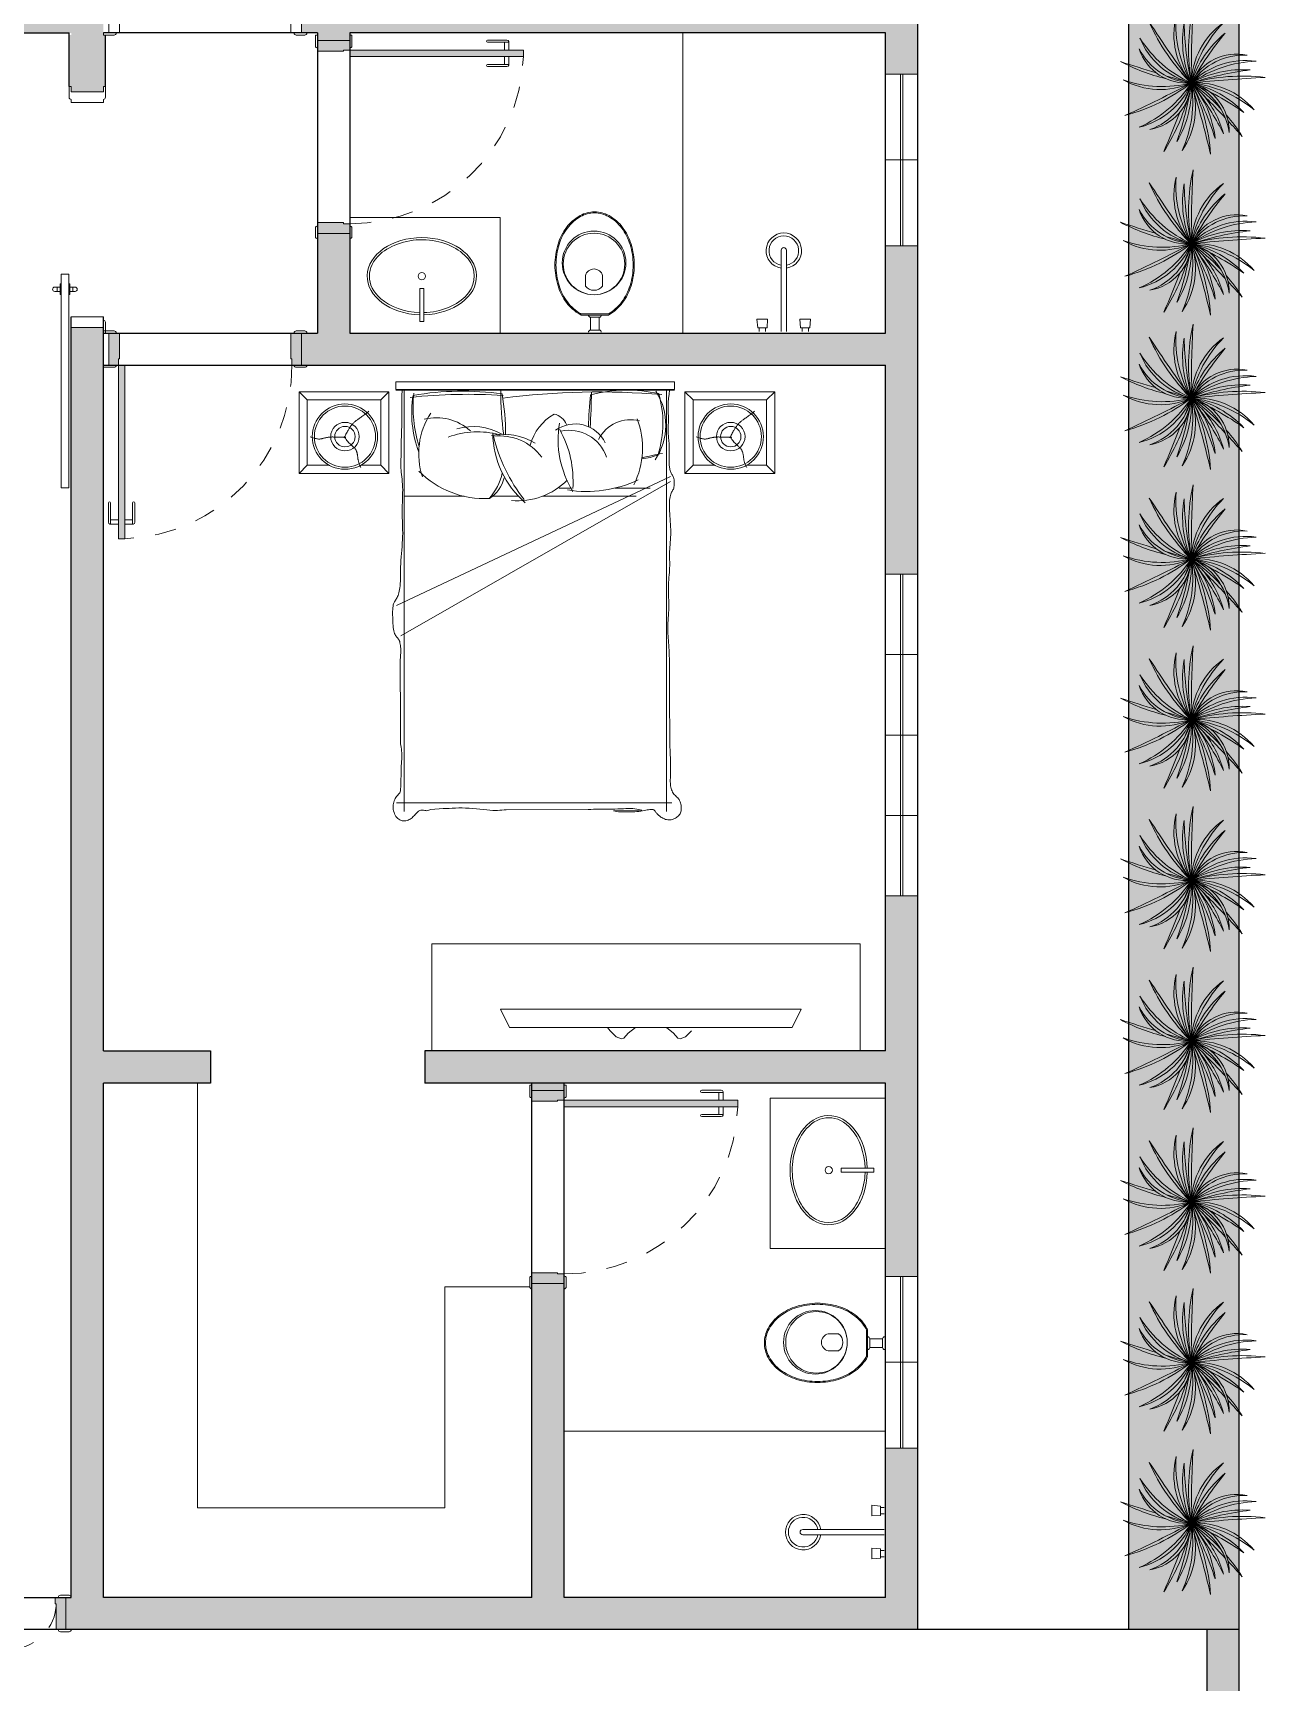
# Model space of a CAD drawing. Header units: inches. Extents: x 2 to 116, y 2 to 108.
# Drawn here: x 6.49 to 12.24, y 11.52 to 19.21 of the extents above; entities that cross this region are included whole.
import ezdxf

# ---------------------------------------------------------------- set-up
doc = ezdxf.new("R2010")
doc.units = ezdxf.units.IN
doc.header["$MEASUREMENT"] = 0
doc.linetypes.add('ACAD_ISO02W100', pattern=[15, 12, -3])
for name, color, linetype, lineweight in [('03.1 PAREDES', 250, 'Continuous', 25), ('04 ESQUADRIAS', 252, 'Continuous', 9), ('09 LIMITE PISO', 254, 'Continuous', 13), ('13 MOBÍLIA', 252, 'Continuous', 9), ('14 LOUÇAS - METAIS - BANCADAS', 252, 'Continuous', 9), ('16.2 VEGETAÇÃO', 84, 'Continuous', 9)]:
    doc.layers.add(name, color=color, linetype=linetype, lineweight=lineweight)
doc.layers.add('15.1 HACHURA PAREDES', color=253, linetype='Continuous')
doc.layers.add('16.1 VEGETAÇÃO', color=7, linetype='Continuous', lineweight=9, true_color=0x87cb61)

# ---------------------------------------------------------------- blocks, each defined once
blk = doc.blocks.new('PORTA 80 MADEIRA')
at = {"layer": '04 ESQUADRIAS'}
for p, q in [((-0.875, 0.01), (-0.915, 0.01)), ((-0.035, 0), (-0.05, 0)), ((-0.05, 0), (-0.05, -0.12)), ((-0.025, 0.01), (0.025, 0.01)), ((0, -0.15), (0, 0)), ((0.025, 0), (0, 0)), ((0.025, 0.01), (0.025, 0)), ((-0.925, 0), (-0.9, 0)), ((-0.9, 0), (-0.9, -0.15)), ((-0.85, 0), (-0.865, 0)), ((-0.85, -0.12), (-0.85, 0)), ((-0.925, -0.15), (-0.9, -0.15)), ((-0.865, -0.15), (-0.855, -0.15)), ((-0.855, -0.15), (-0.855, -0.12)), ((-0.855, -0.12), (-0.85, -0.12)), ((-0.045, -0.15), (-0.075, -0.15)), ((-0.075, -0.15), (-0.075, -0.96)), ((-0.05, -0.12), (-0.045, -0.12)), ((-0.045, -0.12), (-0.045, -0.15)), ((-0.045, -0.96), (-0.045, -0.15)), ((-0.045, -0.15), (-0.035, -0.15)), ((0.025, -0.15), (0, -0.15)), ((0.025, -0.16), (0.025, -0.15)), ((-0.875, -0.16), (-0.915, -0.16)), ((-0.025, -0.16), (0.025, -0.16)), ((-0.1215, -0.7923), (-0.1215, -0.8836)), ((-0.1115, -0.8923), (-0.1115, -0.7923)), ((-0.0085, -0.8923), (-0.0085, -0.7923)), ((0.0015, -0.7923), (0.0015, -0.8836)), ((-0.075, -0.8923), (-0.115, -0.8923)), ((-0.1115, -0.8723), (-0.075, -0.8723)), ((-0.0085, -0.8723), (-0.045, -0.8723)), ((-0.045, -0.8923), (-0.005, -0.8923)), ((-0.075, -0.96), (-0.045, -0.96))]:
    blk.add_line(p, q, dxfattribs=at)
for centre, radius, start, end in [((-0.915, 0), 0.01, 90, 180), ((-0.875, 0), 0.01, 0, 90), ((-0.025, 0), 0.01, 90, 180), ((-0.915, -0.15), 0.01, 180, 270), ((-0.875, -0.15), 0.01, 270, 0), ((-0.025, -0.15), 0.01, 180, 270), ((-0.1165, -0.7923), 0.005, 0, 180), ((-0.0035, -0.7923), 0.005, 0, 180), ((-0.1115, -0.883), 0.01, 176.47641, 249.80788), ((-0.0085, -0.883), 0.01, 290.19212, 3.52359)]:
    blk.add_arc(centre, radius, start, end, dxfattribs=at)
at = {"layer": '04 ESQUADRIAS', "linetype": 'ACAD_ISO02W100', "ltscale": 0.005}
blk.add_arc((-0.045, -0.1506), 0.81, 179.96071, 267.87776, dxfattribs=at)
blk = doc.blocks.new('JANELA 150')
at = {"layer": '04 ESQUADRIAS'}
for p, q in [((0, 0.15), (1.5, 0.15)), ((0, 0), (0, 0.15)), ((0, 0.08), (1.5, 0.08)), ((0.375, 0), (0.375, 0.15)), ((0.75, 0), (0.75, 0.15)), ((1.125, 0), (1.125, 0.15)), ((1.5, 0.15), (1.5, 0)), ((1.5, 0.07), (0, 0.07)), ((1.5, 0), (0, 0))]:
    blk.add_line(p, q, dxfattribs=at)
blk = doc.blocks.new('JANELA 80')
at = {"layer": '04 ESQUADRIAS'}
for p, q in [((0, 0.15), (0, 0)), ((0, 0.15), (0, 0)), ((0.8, 0.15), (0, 0.15)), ((0.8, 0.08), (0, 0.08)), ((0.4, 0.15), (0.4, 0)), ((0.8, 0.15), (0.8, 0)), ((0.8, 0.15), (0.8, 0)), ((0, 0.07), (0.8, 0.07)), ((0, 0), (0.8, 0))]:
    blk.add_line(p, q, dxfattribs=at)
blk = doc.blocks.new('PORTA CORRE 100X15')
at = {"layer": '04 ESQUADRIAS'}
for p, q in [((-0.7467, 0.1966), (0.2491, 0.1966)), ((-0.7467, 0.1966), (-0.7467, 0.1616)), ((-0.7467, 0.1616), (0.2491, 0.1616)), ((0.1541, 0.2016), (0.2041, 0.2016)), ((0.1541, 0.1966), (0.1541, 0.2016)), ((0.1541, 0.1566), (0.1541, 0.1616)), ((0.1541, 0.1566), (0.2041, 0.1566)), ((0.1691, 0.2016), (0.1691, 0.2266)), ((0.1891, 0.2152), (0.1691, 0.2152)), ((0.1691, 0.1566), (0.1691, 0.1316)), ((0.1891, 0.2016), (0.1891, 0.2266)), ((0.1891, 0.1566), (0.1891, 0.1316)), ((0.2041, 0.1966), (0.2041, 0.2016)), ((0.2041, 0.1566), (0.2041, 0.1616)), ((0.2491, 0.1966), (0.2491, 0.1616)), ((1.075, 0.16), (1.125, 0.16)), ((1.125, 0.16), (1.125, 0.15)), ((0, 0), (0, 0.15)), ((0, 0.15), (0.05, 0.15)), ((0.05, 0), (0.05, 0.15)), ((0.1891, 0.143), (0.1691, 0.143)), ((1.05, 0.15), (1.065, 0.15)), ((1.05, 0), (1.05, 0.15)), ((1.1, 0), (1.1, 0.15)), ((1.125, 0.15), (1.1, 0.15)), ((-0.025, -0.01), (-0.025, 0)), ((-0.025, 0), (0, 0)), ((0.05, 0), (0.035, 0)), ((1.05, 0), (1.065, 0)), ((1.125, 0), (1.1, 0)), ((1.125, -0.01), (1.125, 0)), ((0.025, -0.01), (-0.025, -0.01)), ((1.075, -0.01), (1.125, -0.01))]:
    blk.add_line(p, q, dxfattribs=at)
for centre, start, end in [((0.1791, 0.2266), 0.2372, 179.7628), ((1.075, 0.15), 90, 180), ((0.1791, 0.1316), 180.2372, 359.7628), ((0.025, 0), 270, 0), ((1.075, 0), 180, 270)]:
    blk.add_arc(centre, 0.01, start, end, dxfattribs=at)
blk = doc.blocks.new('CAMA CASA')
at = {"layer": '13 MOBÍLIA'}
for p, q in [((-0.6117, 0.0381), (-0.6117, 2.0046)), ((0.6117, 0.0381), (0.6117, 2.0046)), ((-0.6374, 1.9636), (0.6467, 1.9636)), ((-0.6304, 0.4637), (0.6274, 1.1849)), ((-0.6304, 0.4412), (0.6467, 1.0432)), ((-0.5364, 0.4954), (-0.371, 0.4954)), ((-0.4702, 0.5335), (-0.0332, 0.5335)), ((-0.1662, 0.4954), (-0.1111, 0.4954)), ((0.0781, 0.5335), (0.1992, 0.5335)), ((0.3313, 0.5335), (0.6117, 0.5335)), ((-0.6498, 0.0381), (0.6498, 0.0381))]:
    blk.add_line(p, q, dxfattribs=at)
blk.add_lwpolyline([(0.6208, 0.0381), (0.622, 0.0644), (0.6226, 0.086), (0.6229, 0.1066), (0.623, 0.1263), (0.623, 0.1449), (0.6229, 0.1626), (0.6228, 0.1793), (0.6229, 0.1949), (0.623, 0.2095), (0.6234, 0.223), (0.6238, 0.2356), (0.6242, 0.2472), (0.6247, 0.2579), (0.6252, 0.2678), (0.6255, 0.2768), (0.6258, 0.285), (0.6259, 0.2925), (0.626, 0.2994), (0.6259, 0.3059), (0.6258, 0.312), (0.6257, 0.318), (0.6257, 0.324), (0.6257, 0.3301), (0.6258, 0.3365), (0.6261, 0.3434), (0.6264, 0.3507), (0.6268, 0.3584), (0.6272, 0.3665), (0.6274, 0.3749), (0.6275, 0.3836), (0.6273, 0.3927), (0.6269, 0.402), (0.6261, 0.4116), (0.6251, 0.4215), (0.6239, 0.4317), (0.6227, 0.4424), (0.6214, 0.4535), (0.6203, 0.4651), (0.6194, 0.4772), (0.6188, 0.49), (0.6186, 0.5034), (0.6187, 0.5173), (0.619, 0.5316), (0.6195, 0.5463), (0.62, 0.5611), (0.6205, 0.5759), (0.6209, 0.5907), (0.621, 0.6054), (0.6209, 0.6197), (0.6205, 0.6339), (0.62, 0.6479), (0.6195, 0.662), (0.619, 0.6761), (0.6187, 0.6905), (0.6186, 0.7051), (0.6188, 0.7202), (0.6194, 0.7357), (0.6203, 0.7516), (0.6215, 0.7678), (0.6227, 0.784), (0.624, 0.8003), (0.6253, 0.8165), (0.6265, 0.8324), (0.6274, 0.8479), (0.6281, 0.8629), (0.6285, 0.8774), (0.6288, 0.8913), (0.629, 0.9046), (0.6292, 0.9172), (0.6295, 0.929), (0.63, 0.9401), (0.6306, 0.9504), (0.6316, 0.9598), (0.6328, 0.9684), (0.6343, 0.9763), (0.636, 0.9834), (0.6379, 0.9899), (0.64, 0.9957), (0.6422, 1.001), (0.6446, 1.0056), (0.647, 1.0099), (0.6495, 1.0137), (0.652, 1.0175), (0.6544, 1.0212), (0.6567, 1.0252), (0.6588, 1.0295), (0.6607, 1.0344), (0.6623, 1.04), (0.6635, 1.0465), (0.6644, 1.0537), (0.6651, 1.0617), (0.6654, 1.0702), (0.6656, 1.0791), (0.6655, 1.0884), (0.6653, 1.098), (0.665, 1.1076), (0.6645, 1.1172), (0.6639, 1.1267), (0.6632, 1.136), (0.6623, 1.1448), (0.6612, 1.1531), (0.6598, 1.1608), (0.6583, 1.1677), (0.6564, 1.1736), (0.6542, 1.1785), (0.6519, 1.1826), (0.6493, 1.1861), (0.6467, 1.1892), (0.644, 1.1921), (0.6414, 1.1951), (0.6389, 1.1983), (0.6365, 1.202), (0.6345, 1.2064), (0.6326, 1.2114), (0.6311, 1.2169), (0.6298, 1.223), (0.6288, 1.2294), (0.628, 1.2361), (0.6276, 1.2431), (0.6274, 1.2503), (0.6276, 1.2576), (0.6279, 1.265), (0.6284, 1.2725), (0.6289, 1.28), (0.6294, 1.2877), (0.6297, 1.2954), (0.6298, 1.4344), (0.6296, 1.4422), (0.629, 1.4501), (0.6281, 1.6881), (0.627, 1.6962), (0.6259, 1.7045), (0.6248, 1.713), (0.6238, 1.7218), (0.623, 1.7309), (0.6226, 1.7404), (0.6226, 1.7502), (0.623, 1.7603), (0.6236, 1.7706), (0.6244, 1.7809), (0.6253, 1.7911), (0.6261, 1.841), (0.6269, 1.8506), (0.6274, 1.8598), (0.6277, 1.8683), (0.6278, 1.8763), (0.6278, 1.8837), (0.6278, 1.8905), (0.628, 1.8968), (0.6285, 1.9025), (0.6293, 1.9077), (0.6306, 1.9124), (0.6325, 1.9166), (0.6349, 1.9204), (0.6377, 1.924), (0.6407, 1.9275), (0.6439, 1.9311), (0.6471, 1.9348), (0.6502, 1.9389), (0.6532, 1.9435), (0.6558, 1.9486), (0.6581, 1.9542), (0.6601, 1.9603), (0.6615, 1.9668), (0.6626, 1.9735), (0.663, 1.9804), (0.663, 1.9874), (0.6623, 1.9945), (0.661, 2.0015), (0.659, 2.0083), (0.6565, 2.0149), (0.6534, 2.0211), (0.6499, 2.0269), (0.6458, 2.0322), (0.6414, 2.0368), (0.6365, 2.0406), (0.6314, 2.0436), (0.6259, 2.0458), (0.6203, 2.0472), (0.6146, 2.0479), (0.6088, 2.0479), (0.6032, 2.0473), (0.5978, 2.0461), (0.5926, 2.0444), (0.5877, 2.0421), (0.5832, 2.0394), (0.5789, 2.0364), (0.5749, 2.0331), (0.5712, 2.0296), (0.5676, 2.0259), (0.5642, 2.0223), (0.5609, 2.0186), (0.5577, 2.015), (0.5546, 2.0116), (0.5515, 2.0085), (0.5483, 2.0056), (0.545, 2.0031), (0.5416, 2.0009), (0.538, 1.9993), (0.5341, 1.9982), (0.5299, 1.9977), (0.5255, 1.9977), (0.5208, 1.9981), (0.5159, 1.9988), (0.5109, 1.9998), (0.5057, 2.0008), (0.4872, 1.9944), (0.4292, 1.9905), (0.4157, 1.9901), (0.4017, 1.9894), (0.3872, 1.9888), (0.3722, 1.9882), (0.3568, 1.9878), (0.341, 1.9877), (0.3247, 1.988), (0.308, 1.9889), (0.2912, 1.9901), (0.2744, 1.9917), (0.2578, 1.9934), (0.2418, 1.9951), (0.2264, 1.9966), (0.2119, 1.9979), (0.1986, 1.9987), (0.1866, 1.9991), (0.1756, 1.999), (0.1653, 1.9985), (0.1554, 1.9978), (0.1457, 1.9969), (0.1357, 1.996), (-0.2474, 1.9952), (-0.2587, 1.9945), (-0.2711, 1.994), (-0.2845, 1.9937), (-0.2985, 1.9935), (-0.3131, 1.9934), (-0.3279, 1.9934), (-0.3428, 1.9933), (-0.3575, 1.9932), (-0.3719, 1.9928), (-0.3857, 1.9924), (-0.3988, 1.9918), (-0.4114, 1.9912), (-0.4233, 1.9906), (-0.4346, 1.9903), (-0.4453, 1.9902), (-0.4553, 1.9905), (-0.4647, 1.9912), (-0.4734, 1.9925), (-0.4817, 1.9942), (-0.4896, 1.9961), (-0.4973, 1.9982), (-0.3649, 2.0003), (-0.3726, 2.0022), (-0.3806, 2.0039), (-0.389, 2.0052), (-0.3979, 2.0059), (-0.4453, 2.0062), (-0.4549, 2.006), (-0.4646, 2.0055), (-0.4742, 2.0046), (-0.4836, 2.0035), (-0.4926, 2.0023), (-0.5012, 2.0009), (-0.5091, 1.9995), (-0.5164, 1.9981), (-0.523, 1.9968), (-0.529, 1.9957), (-0.5345, 1.9948), (-0.5393, 1.9943), (-0.5436, 1.9941), (-0.5473, 1.9945), (-0.5504, 1.9953), (-0.5531, 1.9967), (-0.5555, 1.9984), (-0.5576, 2.0006), (-0.5596, 2.0029), (-0.5615, 2.0055), (-0.5634, 2.0083), (-0.5655, 2.0111), (-0.5679, 2.0139), (-0.5704, 2.0167), (-0.5733, 2.0195), (-0.5763, 2.0222), (-0.5796, 2.0249), (-0.5831, 2.0275), (-0.5868, 2.0301), (-0.5907, 2.0325), (-0.5948, 2.0349), (-0.5992, 2.0371), (-0.6036, 2.0391), (-0.6083, 2.0407), (-0.6131, 2.0421), (-0.618, 2.043), (-0.6231, 2.0434), (-0.6283, 2.0433), (-0.6335, 2.0426), (-0.6388, 2.0413), (-0.6441, 2.0396), (-0.6492, 2.0374), (-0.6541, 2.0349), (-0.6587, 2.032), (-0.663, 2.0289), (-0.6669, 2.0256), (-0.6703, 2.0221), (-0.6731, 2.0184), (-0.6756, 2.0145), (-0.6775, 2.0105), (-0.6791, 2.0062), (-0.6802, 2.0017), (-0.681, 1.9969), (-0.6814, 1.9918), (-0.6814, 1.9864), (-0.6811, 1.9808), (-0.6804, 1.9752), (-0.6793, 1.9695), (-0.6778, 1.9639), (-0.676, 1.9586), (-0.6738, 1.9535), (-0.6712, 1.9488), (-0.6682, 1.9446), (-0.6649, 1.9408), (-0.6613, 1.9372), (-0.6577, 1.9338), (-0.654, 1.9302), (-0.6504, 1.9266), (-0.647, 1.9226), (-0.6438, 1.9183), (-0.641, 1.9134), (-0.6385, 1.908), (-0.6363, 1.9023), (-0.6345, 1.8964), (-0.633, 1.8903), (-0.6318, 1.8842), (-0.631, 1.8781), (-0.6304, 1.8721), (-0.6302, 1.8664), (-0.6301, 1.8608), (-0.6303, 1.8551), (-0.6306, 1.8492), (-0.6309, 1.8431), (-0.6312, 1.7964), (-0.6314, 1.7892), (-0.6315, 1.7811), (-0.6314, 1.7722), (-0.6311, 1.7625), (-0.6307, 1.7521), (-0.6302, 1.741), (-0.6296, 1.7293), (-0.629, 1.7171), (-0.6284, 1.7045), (-0.6277, 1.6915), (-0.6272, 1.4483), (-0.6266, 1.435), (-0.6261, 1.2904), (-0.6255, 1.2772), (-0.625, 1.2641), (-0.6243, 1.2513), (-0.6237, 1.239), (-0.6229, 1.2273), (-0.6221, 1.2161), (-0.6212, 1.2054), (-0.6203, 1.1952), (-0.6195, 1.1852), (-0.6188, 1.1753), (-0.6183, 1.1655), (-0.618, 1.1554), (-0.6181, 1.1452), (-0.6184, 1.1345), (-0.6191, 1.1235), (-0.6199, 1.1122), (-0.6208, 1.1007), (-0.6217, 1.089), (-0.6225, 1.0772), (-0.6231, 1.0653), (-0.6234, 1.0534), (-0.6235, 1.0416), (-0.6233, 1.0297), (-0.6229, 1.018), (-0.6224, 1.0062), (-0.6219, 0.9944), (-0.6215, 0.9826), (-0.6213, 0.9708), (-0.6213, 0.959), (-0.6217, 0.9471), (-0.6223, 0.9352), (-0.6231, 0.9234), (-0.624, 0.9117), (-0.625, 0.9003), (-0.6259, 0.8891), (-0.6267, 0.8782), (-0.6272, 0.8677), (-0.6275, 0.8577), (-0.6275, 0.848), (-0.6274, 0.8385), (-0.6272, 0.8292), (-0.627, 0.8199), (-0.6269, 0.8105), (-0.6269, 0.8009), (-0.6272, 0.791), (-0.6277, 0.7808), (-0.6285, 0.7701), (-0.6294, 0.7592), (-0.6303, 0.7479), (-0.6311, 0.7363), (-0.6319, 0.7245), (-0.6324, 0.7125), (-0.6326, 0.7003), (-0.6324, 0.688), (-0.6319, 0.6756), (-0.6311, 0.6631), (-0.6302, 0.6507), (-0.6292, 0.6384), (-0.6283, 0.6262), (-0.6274, 0.6143), (-0.6267, 0.6027), (-0.6262, 0.5914), (-0.626, 0.5806), (-0.626, 0.5702), (-0.6263, 0.5605), (-0.6269, 0.5514), (-0.6278, 0.5431), (-0.629, 0.5357), (-0.6304, 0.5292), (-0.6322, 0.5236), (-0.6341, 0.5188), (-0.6362, 0.5147), (-0.6384, 0.5109), (-0.6405, 0.5072), (-0.6426, 0.5036), (-0.6444, 0.4997), (-0.646, 0.4954), (-0.6472, 0.4904), (-0.6481, 0.485), (-0.6486, 0.4792), (-0.6489, 0.4733), (-0.6487, 0.4673), (-0.6483, 0.4615), (-0.6476, 0.4559), (-0.6465, 0.4508), (-0.6452, 0.4463), (-0.6436, 0.4422), (-0.6418, 0.4385), (-0.6399, 0.4351), (-0.638, 0.4317), (-0.6361, 0.4284), (-0.6343, 0.425), (-0.6326, 0.4213), (-0.6311, 0.4173), (-0.6297, 0.4131), (-0.6286, 0.4086), (-0.6276, 0.4039), (-0.6268, 0.3992), (-0.6261, 0.3945), (-0.6255, 0.3899), (-0.6251, 0.3854), (-0.6247, 0.381), (-0.6244, 0.3768), (-0.6243, 0.3725), (-0.6242, 0.3682), (-0.6242, 0.3637), (-0.6242, 0.3588), (-0.6243, 0.3536), (-0.6245, 0.3478), (-0.6247, 0.3415), (-0.625, 0.3347), (-0.6252, 0.3275), (-0.6254, 0.3201), (-0.6255, 0.3126), (-0.6255, 0.305), (-0.6254, 0.2976), (-0.6251, 0.2904), (-0.6246, 0.2835), (-0.6239, 0.2769), (-0.6232, 0.2703), (-0.6224, 0.2638), (-0.6217, 0.2572), (-0.6211, 0.2504), (-0.6205, 0.2433), (-0.6202, 0.2357), (-0.6201, 0.2275), (-0.6202, 0.2189), (-0.6205, 0.2098), (-0.6208, 0.2002), (-0.6211, 0.1903), (-0.6213, 0.18), (-0.6214, 0.1693), (-0.6213, 0.1584), (-0.621, 0.1472), (-0.6206, 0.1353), (-0.6204, 0.1227), (-0.6204, 0.1088), (-0.6209, 0.0935), (-0.6221, 0.0764), (-0.6242, 0.0572), (-0.6268, 0.0381)], dxfattribs=at)
blk.add_lwpolyline([(-0.6498, 0.0343), (0.6498, 0.0343), (0.6498, 0), (-0.6498, 0)], close=True, dxfattribs=at)
for centre, radius, start, end in [((0.0816, 0.2304), 0.3241, 84.77713, 135.47164), ((-0.2382, 0.2322), 0.4368, 0.94241, 49.26055), ((-0.5504, 0.0735), 0.7669, 13.53739, 38.30473), ((0.3013, 0.4093), 0.1607, 123.29648, 166.31515), ((0.4132, 0.3656), 0.2663, 138.03637, 167.06123), ((0.2359, 0.1126), 0.4316, 44.70035, 92.74111), ((-0.116, 0.3077), 0.3846, 153.49737, 200.69743), ((-0.2395, -0.0542), 0.565, 80.93942, 115.21906), ((0.3182, 0.4618), 0.4947, 175.85031, 208.95445), ((-0.5753, 0.2667), 0.4687, 350.80231, 31.34581), ((0.2013, 0.334), 0.3424, 326.54879, 18.54755), ((-0.3174, 0.2002), 0.2916, 146.16641, 212.49004), ((-0.0991, 0.1919), 0.4965, 162.85913, 196.07365), ((-0.9723, 2.404), 2.1048, 280.37605, 283.02517), ((-0.4829, 0.1444), 0.214, 93.87998, 115.06768), ((-0.1573, 0.4116), 0.1863, 199.16577, 281.95874), ((0.1677, 0.4979), 0.2468, 216.71453, 276.37267), ((0.0423, 0.1436), 0.5341, 351.25666, 20.07697), ((-0.447, 0.3472), 0.1713, 256.50973, 332.29583), ((-0.1864, 0.352), 0.1561, 206.15787, 305.83294), ((-0.2103, 0.3587), 0.2423, 300.2878, 344.59824), ((0.1483, 0.5279), 0.2837, 238.73674, 281.33328), ((1.2692, 0.2449), 1.1307, 179.94785, 189.61979), ((-1.2891, 0.0516), 1.4495, 359.60408, 7.70691), ((0.2894, 0.4724), 0.2647, 239.74761, 286.63396), ((0.2691, 0.6305), 0.3979, 255.13657, 290.11085), ((-0.0451, 0.1166), 0.615, 353.99516, 17.41585), ((1.9229, 0.045), 2.185, 175.61459, 179.89372), ((-1.3777, 0.2076), 1.129, 352.44671, 0.06059), ((-0.0711, 0.2283), 0.0806, 201.67931, 257.8243), ((0.4605, 0.3983), 0.2317, 227.12989, 284.27627), ((-0.2941, 3.5194), 3.473, 265.10279, 277.3599), ((-0.4276, 0.7277), 0.6895, 257.55299, 284.19388), ((0.3131, 2.5976), 2.5401, 266.32405, 276.09743), ((0.3418, 1.3791), 1.3363, 261.94004, 279.83985)]:
    blk.add_arc(centre, radius, start, end, dxfattribs=at)
blk = doc.blocks.new('CRIADO MUDO COM ABAJUR PEQUENO')
at = {"layer": '13 MOBÍLIA'}
for p, q in [((-0.4192, 0.3811), (-0.3811, 0.343)), ((-0.0381, 0.343), (0, 0.3811)), ((-0.4192, 0), (-0.3811, 0.0381)), ((0, 0), (-0.0381, 0.0381))]:
    blk.add_line(p, q, dxfattribs=at)
blk.add_lwpolyline([(0, 0), (0, 0.3811), (-0.4192, 0.3811), (-0.4192, 0)], close=True, dxfattribs=at)
for points in [[(-0.2876, 0.343), (-0.3811, 0.343), (-0.3811, 0.0381), (-0.0381, 0.0381), (-0.0381, 0.343), (-0.1403, 0.343)], [(-0.2118, 0.2088), (-0.2157, 0.216), (-0.2195, 0.2223), (-0.2233, 0.2277), (-0.227, 0.2324), (-0.2306, 0.2365), (-0.2342, 0.2402), (-0.2376, 0.2434), (-0.2409, 0.2463), (-0.244, 0.2491), (-0.2469, 0.2517), (-0.2497, 0.2541), (-0.2524, 0.2565), (-0.2548, 0.2589), (-0.2571, 0.2612), (-0.2592, 0.2635), (-0.2611, 0.2658), (-0.2628, 0.2682), (-0.2643, 0.2706), (-0.2657, 0.2731), (-0.267, 0.2756), (-0.268, 0.2781), (-0.269, 0.2806), (-0.2698, 0.2832), (-0.2705, 0.2858), (-0.2711, 0.2883), (-0.2716, 0.2909), (-0.272, 0.2934), (-0.2724, 0.296), (-0.2727, 0.2986), (-0.273, 0.3011), (-0.2733, 0.3037), (-0.2736, 0.3063), (-0.2739, 0.3088), (-0.2743, 0.3114), (-0.2747, 0.314), (-0.2752, 0.3167), (-0.2758, 0.3195), (-0.2764, 0.3224), (-0.2771, 0.3254), (-0.2779, 0.3285), (-0.2788, 0.3318), (-0.2798, 0.3351), (-0.2809, 0.3385), (-0.2822, 0.3418), (-0.2836, 0.3451), (-0.285, 0.3481), (-0.2867, 0.3509), (-0.2884, 0.3533)], [(-0.2093, 0.2154), (-0.2126, 0.2087), (-0.2157, 0.2027), (-0.2186, 0.1974), (-0.2213, 0.1927), (-0.2237, 0.1885), (-0.226, 0.1847), (-0.2281, 0.1812), (-0.2301, 0.178), (-0.232, 0.1749), (-0.2337, 0.172), (-0.2354, 0.1692), (-0.2371, 0.1665), (-0.2387, 0.1639), (-0.2403, 0.1614), (-0.242, 0.1589), (-0.2438, 0.1566), (-0.2456, 0.1542), (-0.2476, 0.152), (-0.2496, 0.1497), (-0.2518, 0.1475), (-0.254, 0.1453), (-0.2563, 0.1432), (-0.2587, 0.1411), (-0.2612, 0.139), (-0.2637, 0.1369), (-0.2664, 0.1348), (-0.2691, 0.1327), (-0.272, 0.1306), (-0.2751, 0.1284), (-0.2783, 0.1261), (-0.2817, 0.1238), (-0.2852, 0.1213), (-0.289, 0.1188), (-0.2931, 0.116), (-0.2974, 0.113), (-0.3021, 0.1096), (-0.3071, 0.1059), (-0.3126, 0.1016), (-0.3184, 0.0968), (-0.3247, 0.0914)], [(-0.2187, 0.2123), (-0.2114, 0.2117), (-0.2051, 0.2114), (-0.1994, 0.2112), (-0.1944, 0.2112), (-0.19, 0.2113), (-0.186, 0.2114), (-0.1823, 0.2115), (-0.1788, 0.2116), (-0.1754, 0.2116), (-0.1722, 0.2115), (-0.169, 0.2115), (-0.1659, 0.2114), (-0.1629, 0.2113), (-0.16, 0.2112), (-0.1571, 0.2111), (-0.1543, 0.2111), (-0.1515, 0.2112), (-0.1488, 0.2112), (-0.1462, 0.2114), (-0.1435, 0.2116), (-0.1409, 0.2118), (-0.1382, 0.2121), (-0.1356, 0.2124), (-0.1329, 0.2128), (-0.1303, 0.2133), (-0.1276, 0.2138), (-0.1248, 0.2143), (-0.1221, 0.2149), (-0.1193, 0.2156), (-0.1166, 0.2162), (-0.1138, 0.2169), (-0.111, 0.2177), (-0.1082, 0.2184), (-0.1054, 0.2192), (-0.1026, 0.2198), (-0.0996, 0.2204), (-0.0966, 0.2208), (-0.0934, 0.221), (-0.0901, 0.2209), (-0.0865, 0.2205), (-0.0828, 0.2198), (-0.0789, 0.2188), (-0.0748, 0.2176), (-0.0705, 0.2162), (-0.066, 0.2147), (-0.0615, 0.2131), (-0.0568, 0.2115), (-0.052, 0.21)]]:
    blk.add_lwpolyline(points, dxfattribs=at)
for radius in [0.1524, 0.1429, 0.0667, 0.0476]:
    blk.add_circle((-0.214, 0.2095), radius, dxfattribs=at)
blk = doc.blocks.new("TV 58''")
at = {"layer": '13 MOBÍLIA'}
for p, q in [((-0.6595, -0.062), (-0.702, -0.1474)), ((0.6595, -0.062), (-0.6595, -0.062)), ((-0.163, -0.0171), (-0.1909, -0.0457)), ((-0.1381, -0.0088), (-0.163, -0.0171)), ((-0.1268, -0.0118), (-0.1381, -0.0088)), ((-0.1064, -0.0352), (-0.1268, -0.0118)), ((-0.0734, -0.062), (-0.1064, -0.0352)), ((0.0716, -0.062), (0.1046, -0.0352)), ((0.1046, -0.0352), (0.125, -0.0118)), ((0.125, -0.0118), (0.1363, -0.0088)), ((0.1363, -0.0088), (0.1612, -0.0171)), ((0.1612, -0.0171), (0.1891, -0.0457)), ((0.1891, -0.0457), (0.2011, -0.062)), ((0.7016, -0.1474), (0.6595, -0.062)), ((-0.702, -0.1474), (0.7016, -0.1474))]:
    blk.add_line(p, q, dxfattribs=at)
blk = doc.blocks.new('VASO SANITARIO')
at = {"layer": '14 LOUÇAS - METAIS - BANCADAS'}
for p, q in [((-0.036, 0.2155), (-0.036, 0.2635)), ((-0.036, 0.2155), (-0.036, 0.2635)), ((0.044, 0.2635), (0.044, 0.2155)), ((0.044, 0.2635), (0.044, 0.2155)), ((-0.0633, 0.08), (0.0633, 0.08)), ((-0.0628, 0.0855), (0.063, 0.0855)), ((-0.02, 0.07), (0.02, 0.07)), ((-0.02, 0.07), (-0.02, 0.01)), ((-0.02, 0.01), (0.02, 0.01)), ((0.02, 0.07), (0.02, 0.01))]:
    blk.add_line(p, q, dxfattribs=at)
for points in [[(0.0633, 0.08, 0.01216), (0.0693, 0.0832, 0.106149), (0.1323, 0.1382, 0.085506), (0.1717, 0.2158, 0.075048), (0.1865, 0.3136, 0.075048), (0.1717, 0.4115, 0.085506), (0.1323, 0.489, 0.106149), (0.0693, 0.5441, 0.127424), (0.0015, 0.5617, 0.127424), (-0.0663, 0.5441, 0.106149), (-0.1293, 0.489, 0.085506), (-0.1688, 0.4115, 0.075048), (-0.1835, 0.3136)], [(0.063, 0.0855, 0.008048), (0.0669, 0.0875, 0.106149), (0.1283, 0.1412, 0.085506), (0.1669, 0.2173, 0.075048), (0.1815, 0.3136, 0.075048), (0.1669, 0.41, 0.085506), (0.1283, 0.486, 0.106149), (0.0669, 0.5397, 0.127424), (0.0015, 0.5567, 0.127424), (-0.0639, 0.5397, 0.106149), (-0.1253, 0.486, 0.085506), (-0.164, 0.41, 0.075048), (-0.1785, 0.3136)], [(-0.1835, 0.3136, 0.075048), (-0.1688, 0.2158, 0.085506), (-0.1293, 0.1382, 0.10416), (-0.0633, 0.08, 0.10416)], [(-0.1785, 0.3136, 0.075048), (-0.164, 0.2173, 0.085506), (-0.1253, 0.1412, 0.101413), (-0.0628, 0.0855, 0.101413)]]:
    blk.add_lwpolyline(points, format="xyb", dxfattribs=at)
for centre, radius in [((0.004, 0.3237), 0.1485), ((0.004, 0.3187), 0.1435)]:
    blk.add_circle(centre, radius, dxfattribs=at)
for centre, radius, start, end in [((0.004, 0.2545), 0.041, 12.68038, 167.31962), ((0.004, 0.2545), 0.041, 12.68038, 167.31962), ((0.004, 0.2455), 0.05, 216.8699, 323.1301), ((0.004, 0.2455), 0.05, 216.8699, 323.1301), ((-0.02, 0.08), 0.01, 180, 270), ((0.02, 0.08), 0.01, 270, 360), ((-0.02, 0), 0.01, 90, 180), ((0.02, 0), 0.01, 360, 90)]:
    blk.add_arc(centre, radius, start, end, dxfattribs=at)
blk = doc.blocks.new('CUBA COMUM BANH. GRANDE')
at = {"layer": '14 LOUÇAS - METAIS - BANCADAS'}
for p, q in [((-0.2076, -0.0097), (-0.2076, 0.0097)), ((-0.2076, 0.0097), (-0.054, 0.0097)), ((-0.054, 0.0097), (-0.054, -0.0097)), ((-0.054, -0.0097), (-0.2076, -0.0097))]:
    blk.add_line(p, q, dxfattribs=at)
blk.add_circle((-0.2652, 0), 0.017, dxfattribs=at)
blk.add_ellipse((-0.2652, 0), major_axis=(0, -0.255), ratio=0.705882, start_param=1.608774, end_param=7.816004, dxfattribs=at)
blk.add_open_spline([(-0.0955, 0.0097), (-0.0978, 0.08), (-0.1219, 0.1488), (-0.1901, 0.2265), (-0.2278, 0.245), (-0.2652, 0.245), (-0.3018, 0.245), (-0.3386, 0.2273), (-0.413, 0.1453), (-0.4393, 0.0617), (-0.4301, -0.1012), (-0.3947, -0.1775), (-0.2967, -0.2538), (-0.2364, -0.2544), (-0.1376, -0.1804), (-0.1015, -0.1049), (-0.0957, -0.0189), (-0.0955, -0.0143), (-0.0954, -0.0097)], degree=3, knots=[4.751655, 4.751655, 4.751655, 4.751655, 5.606074, 5.606074, 6.283185, 6.283185, 6.283185, 6.944976, 6.944976, 7.933832, 7.933832, 8.922689, 8.922689, 9.911546, 9.911546, 10.900403, 10.900403, 10.956555, 10.956555, 10.956555, 10.956555], dxfattribs=at)
blk = doc.blocks.new('CHUVEIRO AF E AQ')
at = {"layer": '14 LOUÇAS - METAIS - BANCADAS'}
for p, q in [((-0.0122, 0.38), (-0.0122, 0)), ((0.0122, 0.38), (0.0122, 0)), ((-0.1252, 0.0574), (-0.0754, 0.0575)), ((-0.1218, 0.0175), (-0.1252, 0.0574)), ((-0.1218, 0.0175), (-0.0782, 0.0175)), ((-0.115, 0.0175), (-0.115, 0.0004)), ((-0.085, 0.0175), (-0.085, 0.0004)), ((-0.0782, 0.0175), (-0.0754, 0.0575)), ((0.0782, 0.0175), (0.0754, 0.0575)), ((0.1252, 0.0574), (0.0754, 0.0575)), ((0.1218, 0.0175), (0.0782, 0.0175)), ((0.085, 0.0175), (0.085, 0.0004)), ((0.115, 0.0175), (0.115, 0.0004)), ((0.1218, 0.0175), (0.1252, 0.0574))]:
    blk.add_line(p, q, dxfattribs=at)
for centre, radius, start, end in [((0, 0.3778), 0.0825, 278.48007, 261.51993), ((0, 0.3778), 0.0693, 280.11803, 259.88197), ((0, 0.38), 0.0122, 0, 180)]:
    blk.add_arc(centre, radius, start, end, dxfattribs=at)
blk = doc.blocks.new('VEGETAÇAO 02')
at = {"layer": '16.1 VEGETAÇÃO'}
blk.add_circle((0, 0), 0.000151, dxfattribs=at)
for centre, radius, start, end in [((0.2754, 0.2267), 0.3567, 166.38548, 219.4367), ((0.483, 0.2743), 0.5554, 176.24948, 209.58142), ((0.8912, 0.1519), 0.904, 167.68199, 189.66593), ((6.3753, 0.0256), 6.3754, 177.12996, 180.22861), ((0.6318, 0.6464), 0.9039, 203.65963, 225.64738), ((5.1441, 3.7661), 6.3754, 213.1083, 216.20694), ((0.4476, 0.1954), 0.4884, 170.05737, 203.55854), ((1.3855, 0.3075), 1.4192, 181.12172, 192.50583), ((0.3566, -0.0098), 0.3567, 125.35788, 178.40924), ((0.5444, -0.1101), 0.5554, 135.22188, 168.55389), ((0.4659, -0.1465), 0.4884, 129.02978, 162.53102), ((1.2471, -0.6775), 1.4192, 140.09413, 151.47826), ((-0.0224, 0.232), 0.2329, 198.29913, 275.53943), ((0.0202, 0.297), 0.2977, 207.65066, 266.07616), ((0.0897, 0.3452), 0.3567, 202.36381, 255.41506), ((0.2297, 0.5057), 0.5554, 212.22782, 245.55976), ((0.0918, 0.8992), 0.9039, 242.17371, 256.45098), ((1.6799, 6.1501), 6.3754, 251.62238, 253.18732), ((0.2115, -0.0984), 0.2332, 77.93599, 155.01174), ((0.246, -0.1677), 0.2977, 87.26503, 145.69074), ((0.2525, -0.252), 0.3567, 81.97817, 135.02965), ((0.3201, -0.4539), 0.5554, 91.84218, 125.17428), ((-0.1448, 0.326), 0.3567, 240.87789, 293.92913), ((-0.1352, 0.5387), 0.5554, 250.7419, 284.07382), ((1.6799, 6.1501), 6.3754, 253.6156, 254.72102), ((0.1909, 0.2285), 0.2977, 216.81001, 230.09776), ((0.0918, 0.8992), 0.9039, 262.27198, 264.16144), ((0.238, -0.4265), 0.4884, 85.65007, 119.15142), ((0.441, -1.349), 1.4192, 96.71442, 108.09859), ((4.8263, -4.1656), 6.3754, 138.56552, 139.20101), ((0.2381, -0.872), 0.9039, 83.27399, 105.26185), ((0.6468, -6.3425), 6.3754, 92.72266, 95.82132), ((0.0205, -0.3561), 0.3567, 40.22092, 93.27251), ((-0.546, 0.7203), 0.9039, 285.16402, 307.15178), ((-2.9648, 5.644), 6.3754, 294.61269, 297.71133), ((-0.3282, 0.1397), 0.3567, 283.8682, 336.91957), ((-0.4662, 0.3019), 0.5554, 293.7322, 327.0642), ((-0.2908, 0.0639), 0.2977, 289.15505, 347.58072), ((-0.2329, 0.0125), 0.2332, 279.82602, 356.90179), ((-0.4877, -0.0257), 0.4884, 329.50133, 3.00262), ((-1.4053, 0.1986), 1.4192, 340.56568, 350.00023), ((-0.3374, -0.1156), 0.3567, 325.82943, 18.88091), ((-0.5485, -0.0873), 0.5554, 335.69343, 9.02551), ((-5.9784, 2.2146), 6.3754, 338.8993, 339.67256), ((-6.1066, -1.8314), 6.3754, 13.59432, 16.69298), ((-0.3194, -0.3696), 0.4884, 49.00591, 49.15295), ((-0.0567, -0.2262), 0.2332, 358.80765, 75.88362), ((-0.0635, -0.5518), 0.5554, 50.08493, 83.4171), ((-0.1064, -0.4767), 0.4884, 43.89282, 77.39425), ((-0.1183, -0.2732), 0.2977, 8.13669, 66.56254), ((-0.3739, -0.3142), 0.4884, 6.52173, 40.02309), ((-1.2416, -0.6875), 1.4192, 17.58608, 28.97025), ((-0.8114, -0.3983), 0.9039, 4.14565, 26.1335), ((-0.5694, -1.3), 1.4192, 54.95717, 66.34137), ((-0.5231, -0.7372), 0.9039, 43.14957, 54.63162), ((-4.4929, -4.5232), 6.3754, 43.15153, 45.1911), ((-1.1194, -0.8773), 1.4221, 26.72169, 35.97091), ((-0.3194, -0.3696), 0.4884, 15.65152, 40.72002), ((-0.8876, 0.1706), 0.9039, 327.12525, 343.72458), ((-5.9784, 2.2146), 6.3754, 336.57392, 338.38477), ((-0.5231, -0.7372), 0.9039, 32.64378, 40.58503), ((-4.4929, -4.5232), 6.3754, 42.09245, 42.98121)]:
    blk.add_arc(centre, radius, start, end, dxfattribs=at)
blk = doc.blocks.new('PORTA 120 PIVOTANDE')
at = {"layer": '04 ESQUADRIAS'}
for p, q in [((-0.275, -0.09), (-0.275, 1.12)), ((-0.275, 1.12), (-0.245, 1.12)), ((-0.245, 1.12), (-0.245, -0.09)), ((-0.3215, 0.9523), (-0.3215, 1.0436)), ((-0.275, 1.0523), (-0.315, 1.0523)), ((-0.3115, 1.0523), (-0.3115, 0.9523)), ((-0.3115, 1.0323), (-0.275, 1.0323)), ((-0.245, 1.0523), (-0.205, 1.0523)), ((-0.2085, 1.0323), (-0.245, 1.0323)), ((-0.2085, 1.0523), (-0.2085, 0.9523)), ((-0.1985, 0.9523), (-0.1985, 1.0436)), ((-1.275, 0.16), (-1.315, 0.16)), ((-0.025, 0.16), (0.015, 0.16)), ((-1.325, 0.15), (-1.3, 0.15)), ((-1.3, 0), (-1.3, 0.15)), ((-1.265, 0.15), (-1.255, 0.15)), ((-1.255, 0.15), (-1.255, 0.12)), ((-1.255, 0.12), (-1.25, 0.12)), ((-1.25, 0.12), (-1.25, 0)), ((-0.035, 0.15), (-0.05, 0.15)), ((-0.05, 0.15), (-0.05, 0.12)), ((-0.05, 0.12), (-0.045, 0.12)), ((-0.045, 0.12), (-0.045, 0)), ((0, 0), (0, 0.15)), ((0.025, 0.15), (0, 0.15)), ((-1.325, 0), (-1.3, 0)), ((-1.25, 0), (-1.265, 0)), ((-0.045, 0), (-0.035, 0)), ((0.025, 0), (0, 0)), ((-1.275, -0.01), (-1.315, -0.01)), ((-0.025, -0.01), (0.015, -0.01)), ((-0.245, -0.09), (-0.275, -0.09))]:
    blk.add_line(p, q, dxfattribs=at)
at = {"layer": '04 ESQUADRIAS', "linetype": 'ACAD_ISO02W100', "ltscale": 0.005}
for p, q in [((-0.245, 0.12), (-0.275, 0.12)), ((-0.26, 0.145), (-0.26, 0.095))]:
    blk.add_line(p, q, dxfattribs=at)
for centre, radius, start, end in [((-0.2443, 0.1089), 1.0116, 91.74125, 177.67085), ((-0.2619, 0.1263), 0.217, 274.4612, 358.33317)]:
    blk.add_arc(centre, radius, start, end, dxfattribs=at)
at = {"layer": '04 ESQUADRIAS'}
for centre, radius, start, end in [((-0.3115, 1.043), 0.01, 110.19212, 183.52359), ((-0.2085, 1.043), 0.01, 356.47641, 69.80788), ((-0.3165, 0.9523), 0.005, 180, 0), ((-0.2035, 0.9523), 0.005, 180, 0), ((-1.315, 0.15), 0.01, 90, 180), ((-1.275, 0.15), 0.01, 0, 90), ((-0.025, 0.15), 0.01, 90, 180), ((0.015, 0.15), 0.01, 0, 90), ((-1.315, 0), 0.01, 180, 270), ((-1.275, 0), 0.01, 270, 0), ((-0.025, 0), 0.01, 180, 270), ((0.015, 0), 0.01, 270, 0)]:
    blk.add_arc(centre, radius, start, end, dxfattribs=at)

msp = doc.modelspace()

# ---------------------------------------------------------------- hatches: boundary and pattern name
at = {"layer": '03.1 PAREDES', "true_color": 0xe29d6e}
h = msp.add_hatch(color=33, dxfattribs=at)
h.dxf.hatch_style = 1
h.paths.add_polyline_path([(7.8206, 19.1793), (7.8206, 19.1293), (7.9406, 19.1293), (7.9406, 19.1343), (7.9706, 19.1343), (7.9706, 19.1443), (7.9706, 19.1793)])
h.paths.add_polyline_path([(8.7806, 19.1343), (7.9706, 19.1343), (7.9706, 19.1043), (8.7806, 19.1043)])
h.paths.add_polyline_path([(7.9706, 18.3243), (7.9406, 18.3243), (7.9406, 18.3293), (7.8206, 18.3293), (7.8206, 18.2793), (7.9706, 18.2793)])
h = msp.add_hatch(color=33, dxfattribs=at)
h.dxf.hatch_style = 1
h.paths.add_polyline_path([(6.8956, 17.6943), (6.8906, 17.6943), (6.8906, 17.6643), (6.8806, 17.6643), (6.8456, 17.6643), (6.8456, 17.8143), (6.8956, 17.8143)])
h = msp.add_hatch(color=33, dxfattribs=at)
h.dxf.hatch_style = 1
h.paths.add_polyline_path([(7.7456, 17.6643), (7.7006, 17.6643), (7.7006, 17.6943), (7.6956, 17.6943), (7.6956, 17.8143), (7.7106, 17.8143), (7.7456, 17.8143)])
h = msp.add_hatch(color=33, dxfattribs=at)
h.dxf.hatch_style = 1
h.paths.add_polyline_path([(6.9206, 16.8543), (6.8906, 16.8543), (6.8906, 17.6643), (6.9206, 17.6643)])
h = msp.add_hatch(color=33, dxfattribs=at)
h.dxf.hatch_style = 1
h.paths.add_polyline_path([(8.8206, 14.2793), (8.8206, 14.2293), (8.9406, 14.2293), (8.9406, 14.2343), (8.9706, 14.2343), (8.9706, 14.2443), (8.9706, 14.2793)])
h = msp.add_hatch(color=33, dxfattribs=at)
h.dxf.hatch_style = 1
h.paths.add_polyline_path([(9.7806, 14.2343), (8.9706, 14.2343), (8.9706, 14.2043), (9.7806, 14.2043)])
h = msp.add_hatch(color=33, dxfattribs=at)
h.dxf.hatch_style = 1
h.paths.add_polyline_path([(8.9706, 13.4243), (8.9406, 13.4243), (8.9406, 13.4293), (8.8206, 13.4293), (8.8206, 13.3793), (8.9706, 13.3793)])
h = msp.add_hatch(color=33, dxfattribs=at)
h.dxf.hatch_style = 1
h.paths.add_polyline_path([(6.6456, 11.9143), (6.5956, 11.9143), (6.5956, 11.8843), (6.6006, 11.8843), (6.6006, 11.7643), (6.6106, 11.7643), (6.6456, 11.7643)])
at = {"layer": '15.1 HACHURA PAREDES'}
h = msp.add_hatch(color=256, dxfattribs=at)
h.dxf.hatch_style = 1
h.paths.add_polyline_path([(10.6206, 20.2217), (10.4706, 20.2217), (10.4706, 19.3643), (10.4706, 19.0217), (10.6206, 19.0217)])
h = msp.add_hatch(color=256, dxfattribs=at)
h.dxf.hatch_style = 1
h.paths.add_polyline_path([(2.2706, 19.2143), (3.5513, 19.2143), (3.5513, 19.3643), (2.1206, 19.3643), (2.1206, 11.9143), (2.2706, 11.9143)])
h.paths.add_polyline_path([(6.8206, 19.2143), (6.6706, 19.2143), (6.6706, 18.9493), (6.8206, 18.9493), (6.8206, 18.9743)])
h.paths.add_polyline_path([(6.8206, 19.3643), (5.5513, 19.3643), (5.5513, 19.2143), (6.6706, 19.2143), (6.8206, 19.2143)])
h = msp.add_hatch(color=256, dxfattribs=at)
h.dxf.hatch_style = 1
h.paths.add_polyline_path([(6.8206, 19.3643), (6.6456, 19.3643), (6.6456, 19.2143), (6.6706, 19.2143), (6.8206, 19.2143)])
h = msp.add_hatch(color=256, dxfattribs=at)
h.dxf.hatch_style = 1
h.paths.add_polyline_path([(6.8206, 17.8393), (6.6706, 17.8393), (6.6706, 11.9143), (6.8206, 11.9143)])
h.paths.add_polyline_path([(6.8306, 19.2043), (6.8206, 19.2043), (6.8206, 19.2143), (6.6706, 19.2143), (6.6706, 19.2043), (6.6606, 19.2043), (6.6606, 18.9643), (6.6706, 18.9643), (6.6706, 18.9393), (6.8206, 18.9393), (6.8206, 18.9643), (6.8306, 18.9643)])
h.paths.add_polyline_path([(7.8206, 19.3643), (7.7456, 19.3643), (7.7456, 19.2143), (7.7706, 19.2143), (7.8206, 19.2143)])
h.paths.add_polyline_path([(7.9706, 19.2043), (7.9706, 19.2143), (7.8206, 19.2143), (7.8206, 19.1793), (7.9706, 19.1793)])
h.paths.add_polyline_path([(10.4706, 19.3643), (7.8206, 19.3643), (7.8206, 19.2143), (10.4706, 19.2143)])
h = msp.add_hatch(color=256, dxfattribs=at)
h.dxf.hatch_style = 1
h.paths.add_polyline_path([(7.9706, 18.2793), (7.8206, 18.2793), (7.8206, 17.8143), (7.9706, 17.8143)])
h = msp.add_hatch(color=256, dxfattribs=at)
h.dxf.hatch_style = 1
h.paths.add_polyline_path([(10.6206, 18.2217), (10.4706, 18.2217), (10.4706, 17.8143), (10.4706, 16.6885), (10.6206, 16.6885)])
h = msp.add_hatch(color=256, dxfattribs=at)
h.dxf.hatch_style = 1
h.paths.add_polyline_path([(10.4706, 17.8143), (7.7456, 17.8143), (7.7456, 17.6643), (10.4706, 17.6643)])
h = msp.add_hatch(color=256, dxfattribs=at)
h.dxf.hatch_style = 1
h.paths.add_polyline_path([(10.6206, 15.1885), (10.4706, 15.1885), (10.4706, 13.4116), (10.6206, 13.4116)])
h = msp.add_hatch(color=256, dxfattribs=at)
h.dxf.hatch_style = 1
h.paths.add_polyline_path([(7.3206, 14.4643), (6.8206, 14.4643), (6.8206, 14.3143), (7.3206, 14.3143)])
h = msp.add_hatch(color=256, dxfattribs=at)
h.dxf.hatch_style = 1
h.paths.add_polyline_path([(8.9706, 14.3043), (8.9706, 14.3143), (8.8206, 14.3143), (8.8206, 14.2793), (8.9706, 14.2793)])
h.paths.add_polyline_path([(10.4706, 14.4643), (8.3206, 14.4643), (8.3206, 14.3143), (10.4706, 14.3143)])
h = msp.add_hatch(color=256, dxfattribs=at)
h.dxf.hatch_style = 1
h.paths.add_polyline_path([(8.9706, 13.3793), (8.8206, 13.3793), (8.8206, 11.9143), (8.9706, 11.9143)])
h = msp.add_hatch(color=256, dxfattribs=at)
h.dxf.hatch_style = 1
h.paths.add_polyline_path([(10.6206, 12.6116), (10.4706, 12.6116), (10.4706, 11.9143), (10.6206, 11.9143)])
h = msp.add_hatch(color=256, dxfattribs=at)
h.dxf.hatch_style = 1
h.paths.add_polyline_path([(10.6206, 11.9064), (10.6206, 11.9143), (6.6456, 11.9143), (6.6456, 11.7643), (6.6706, 11.7643), (7.5831, 11.7643), (10.6206, 11.7643)])
h = msp.add_hatch(color=256, dxfattribs=at)
h.dxf.hatch_style = 1
h.paths.add_polyline_path([(12.1206, 11.7643), (11.9706, 11.7643), (11.9706, 7.2643), (12.1206, 7.2643)])
at = {"layer": '16.2 VEGETAÇÃO'}
h = msp.add_hatch(dxfattribs=at)
h.set_pattern_fill('GRASS', color=256, scale=0.0075)
h.set_pattern_definition([(90, (1866.7802, 1224.15055), (-0.134703842, 0.134703842), [0.03571875, -0.233688934]), (45, (1866.7802, 1224.15055), (-0.134703842, 0.134703842), [0.03571875, -0.15478125]), (135, (1866.7802, 1224.15055), (-0.134703842, -0.134703842), [0.03571875, -0.15478125])])
h.paths.add_polyline_path([(11.6058, 23.7643), (12.1206, 23.7643), (12.1206, 11.7643), (11.6058, 11.7643)])

# ---------------------------------------------------------------- linework, layer by layer
for p, q in [((12.1206, 5.7643), (12.1206, 25.7643)), ((11.6058, 11.7643), (11.6058, 23.7643)), ((10.6206, 11.7643), (10.6206, 22.7143)), ((2.2706, 19.2143), (6.6606, 19.2143)), ((6.6606, 18.9643), (6.6606, 19.2143)), ((7.8206, 19.2143), (6.8206, 19.2143)), ((6.8306, 18.9643), (6.8306, 19.2043)), ((7.8206, 19.2143), (7.8206, 17.8143)), ((10.4706, 19.2143), (7.9706, 19.2143)), ((7.9706, 19.2143), (7.9706, 17.8143)), ((10.4706, 17.8143), (10.4706, 19.2143)), ((6.6706, 11.9143), (6.6706, 17.8893)), ((6.8206, 14.4643), (6.8206, 17.8893)), ((6.8206, 17.8143), (7.8206, 17.8143)), ((7.9706, 17.8143), (10.4706, 17.8143)), ((6.8206, 17.6643), (10.4706, 17.6643)), ((10.4706, 14.4643), (10.4706, 17.6643)), ((6.8206, 14.4643), (7.3206, 14.4643)), ((7.3206, 14.4643), (7.3206, 14.3143)), ((10.4706, 14.4643), (8.3206, 14.4643)), ((8.3206, 14.4643), (8.3206, 14.3143)), ((6.8206, 11.9143), (6.8206, 14.3143)), ((7.3206, 14.3143), (6.8206, 14.3143)), ((10.4706, 14.3143), (8.3206, 14.3143)), ((8.8206, 11.9143), (8.8206, 14.3143)), ((8.9706, 11.9143), (8.9706, 14.3143)), ((10.4706, 11.9143), (10.4706, 14.3143)), ((2.2706, 11.9143), (6.6706, 11.9143)), ((8.8206, 11.9143), (6.8206, 11.9143)), ((10.4706, 11.9143), (8.9706, 11.9143)), ((12.1206, 11.7643), (2.1206, 11.7643)), ((11.9706, 7.2643), (11.9706, 11.7643))]:
    msp.add_line(p, q)
at = {"layer": '09 LIMITE PISO'}
for p, q in [((9.5245, 19.2143), (9.5245, 17.8143)), ((8.9706, 12.6904), (10.4706, 12.6904))]:
    msp.add_line(p, q, dxfattribs=at)
at = {"layer": '13 MOBÍLIA'}
for p, q in [((8.6721, 18.353), (7.9706, 18.353)), ((7.9706, 18.353), (7.9706, 17.8143)), ((8.6721, 17.8143), (8.6721, 18.353)), ((8.3528, 14.9643), (10.3528, 14.9643)), ((8.3528, 14.9643), (8.3528, 14.4643)), ((10.3528, 14.9643), (10.3528, 14.4643)), ((7.2602, 14.3143), (7.2602, 12.3317)), ((9.9319, 13.5428), (9.9319, 14.2444)), ((9.9319, 14.2444), (10.4706, 14.2444)), ((10.4706, 13.5428), (9.9319, 13.5428)), ((8.4148, 12.3317), (8.4148, 13.3643)), ((8.4148, 13.3643), (8.8106, 13.3643)), ((7.2602, 12.3317), (8.4148, 12.3317))]:
    msp.add_line(p, q, dxfattribs=at)

# ---------------------------------------------------------------- block references
for p in [(11.8974, 18.9812), (11.8974, 18.2312), (11.8974, 17.5106), (11.8974, 16.7606), (11.8974, 16.0106), (11.8974, 15.2606), (11.8974, 14.5106), (11.8974, 13.7606), (11.8974, 13.0106), (11.8974, 12.2606)]:
    msp.add_blockref('VEGETAÇAO 02', p)
at = {"layer": '04 ESQUADRIAS'}
for name, p, rotation in [('PORTA 80 MADEIRA', (6.8456, 19.2143), 180), ('PORTA 80 MADEIRA', (7.8206, 19.1793), 89.99999999999999), ('JANELA 80', (10.4706, 19.0217), 270), ('PORTA CORRE 100X15', (6.8206, 17.8393), 90.00000000000001), ('JANELA 150', (10.6206, 15.1885), 89.99999999999999), ('PORTA 80 MADEIRA', (8.8206, 14.2793), 89.99999999999999), ('JANELA 80', (10.4706, 13.4116), 270)]:
    msp.add_blockref(name, p, dxfattribs=dict(at, rotation=rotation))
at = {"layer": '04 ESQUADRIAS', "xscale": -1}
msp.add_blockref('PORTA 80 MADEIRA', (6.8456, 17.8143), dxfattribs=at)
at = {"layer": '04 ESQUADRIAS'}
msp.add_blockref('PORTA 120 PIVOTANDE', (6.6456, 11.7643), dxfattribs=at)
at = {"layer": '13 MOBÍLIA', "rotation": 179.9999999999993}
for name, p in [('CAMA CASA', (8.836, 17.5858)), ('CRIADO MUDO COM ABAJUR PEQUENO', (7.7342, 17.5403)), ('CRIADO MUDO COM ABAJUR PEQUENO', (9.5343, 17.5403)), ("TV 58''", (9.3748, 14.5124))]:
    msp.add_blockref(name, p, dxfattribs=at)
at = {"layer": '14 LOUÇAS - METAIS - BANCADAS', "xscale": -1}
for name, p, rotation in [('VASO SANITARIO', (9.1143, 17.818), 359.9999999999879), ('CUBA COMUM BANH. GRANDE', (8.3069, 17.8143), 89.99999999999257), ('CHUVEIRO AF E AQ', (9.9959, 17.8208), 359.9999999999879)]:
    msp.add_blockref(name, p, dxfattribs=dict(at, rotation=rotation))
at = {"layer": '14 LOUÇAS - METAIS - BANCADAS'}
msp.add_blockref('CUBA COMUM BANH. GRANDE', (10.4706, 13.908), dxfattribs=at)
at = {"layer": '14 LOUÇAS - METAIS - BANCADAS', "rotation": 90.00000000000001}
for name, p in [('VASO SANITARIO', (10.4669, 13.1007)), ('CHUVEIRO AF E AQ', (10.4641, 12.219))]:
    msp.add_blockref(name, p, dxfattribs=at)

doc.saveas('drawing.dxf')
